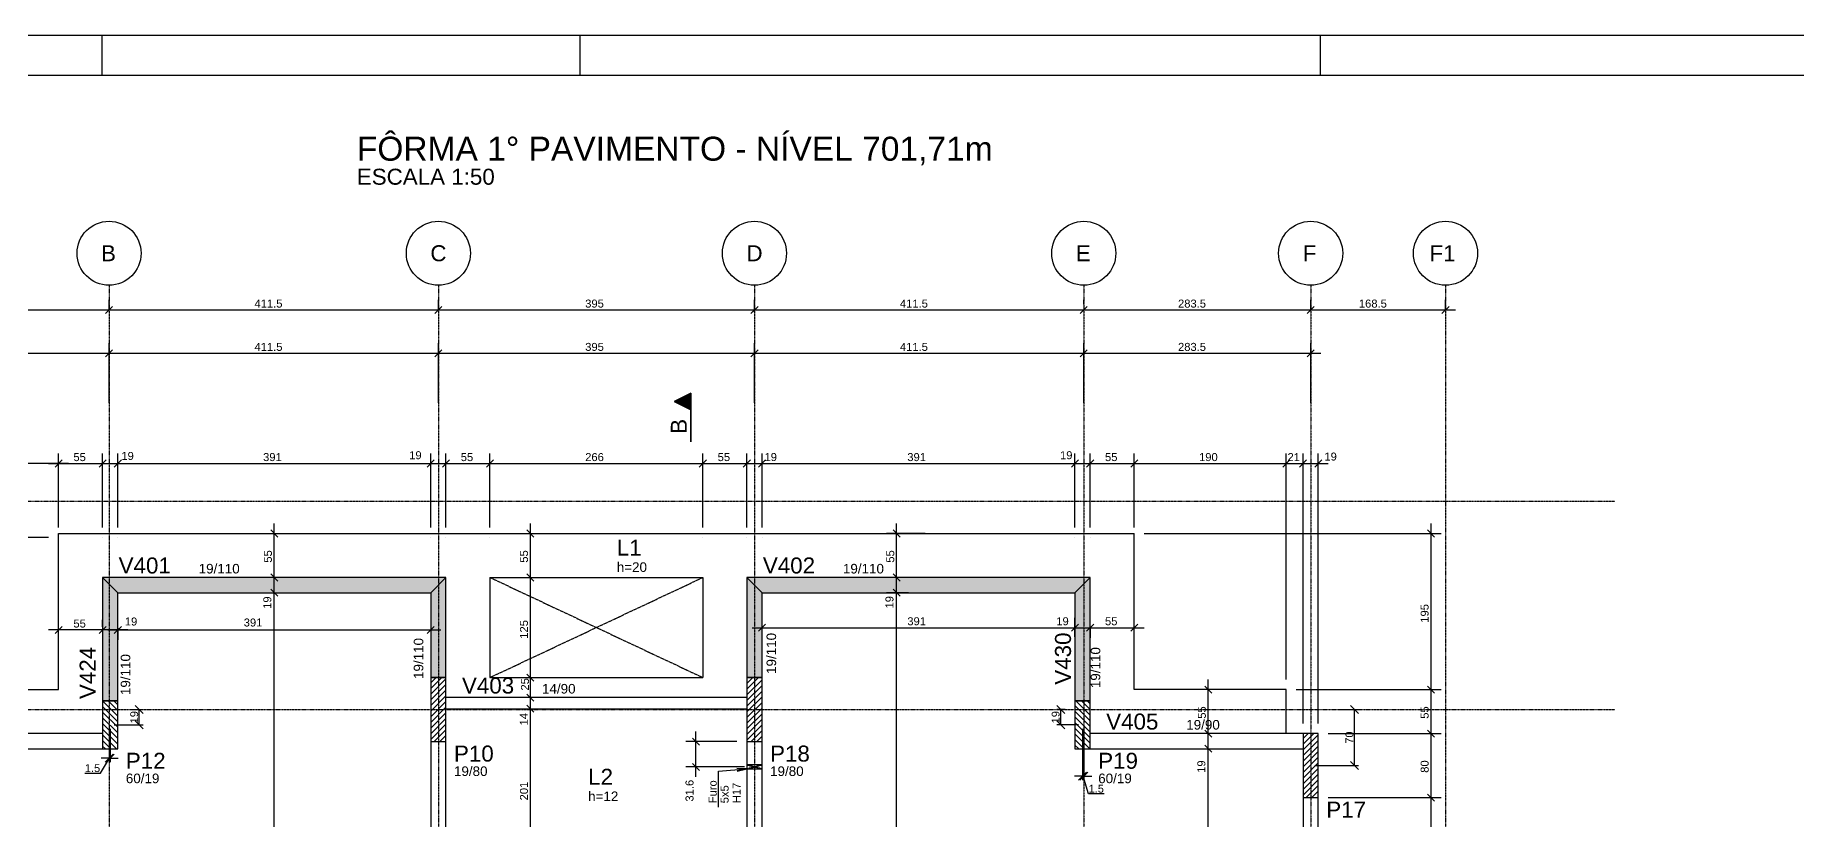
# Model space of a CAD drawing. Extents: x 37185 to 43130, y -8131 to -3926.
# Drawn here: x 38748 to 40950, y -4906 to -3926 of the extents above; entities that cross this region are included whole.
import ezdxf

# ---------------------------------------------------------------- set-up
doc = ezdxf.new("R2010")
doc.units = 0
doc.header["$MEASUREMENT"] = 0
doc.linetypes.add('ESTILO_TQS_0001', pattern=[1, 0.7, -0.3])
doc.linetypes.add('ESTILO_TQS_0004', pattern=[1.12, 0.5, -0.2, 0.01, -0.2, 0.01, -0.2])
doc.layers.get('0').update_dxf_attribs({"linetype": 'CONTINUOUS'})
doc.layers.get('Defpoints').update_dxf_attribs({"linetype": 'CONTINUOUS'})
for name, color, linetype in [('32', 7, 'CONTINUOUS'), ('35', 7, 'CONTINUOUS'), ('37', 4, 'CONTINUOUS'), ('39', 74, 'CONTINUOUS'), ('42', 3, 'CONTINUOUS'), ('43', 3, 'CONTINUOUS'), ('44', 3, 'CONTINUOUS'), ('45', 2, 'CONTINUOUS'), ('46', 2, 'CONTINUOUS'), ('47', 2, 'CONTINUOUS'), ('50', 5, 'CONTINUOUS'), ('51', 5, 'CONTINUOUS'), ('53', 242, 'CONTINUOUS'), ('54', 242, 'CONTINUOUS'), ('55', 12, 'CONTINUOUS'), ('56', 51, 'CONTINUOUS'), ('70', 160, 'CONTINUOUS'), ('75', 9, 'CONTINUOUS'), ('79', 12, 'CONTINUOUS'), ('80', 6, 'CONTINUOUS'), ('81', 2, 'CONTINUOUS'), ('82', 252, 'CONTINUOUS'), ('95', 7, 'CONTINUOUS')]:
    doc.layers.add(name, color=color, linetype=linetype)
doc.styles.add('Arial_2mm 1-50', font='arial.ttf', dxfattribs={"height": 9.835329})
doc.styles.add('TQS_ARIAL', font='arial.ttf')
doc.dimstyles.new('Diagonal 2mm 1-50', dxfattribs={"dimscale": 30.48, "dimtxt": 9.8353, "dimasz": 0.328084, "dimexe": 0.164042, "dimexo": 0.164042, "dimgap": 0.04101, "dimtad": 1, "dimdec": 1, "dimdsep": 46, "dimtxsty": 'Arial_2mm 1-50', "dimblk1": 'OBLIQUE', "dimblk2": 'OBLIQUE', "dimsah": 1, "dimcen": 0.09, "dimadec": 8, "dimazin": 0, "dimtfac": 1, "dimtdec": 8, "dimtmove": 1, "dimatfit": 0, "dimfxl": 1, "dimtvp": 1, "dimtfillclr": 256, "dimtolj": 1, "dimtzin": 0, "dimarcsym": 2})

# ---------------------------------------------------------------- blocks, each defined once
blk = doc.blocks.new('_Oblique')
at = {"color": 0, "linetype": 'ByBlock', "lineweight": -2}
blk.add_line((-0.5, -0.5), (0.5, 0.5), dxfattribs=at)
blk = doc.blocks.new('*D120')
at = {"layer": '55', "color": 0, "linetype": 'Continuous', "lineweight": -2}
for p, q in [((38840.7, -4792.8), (38840.7, -4834.7)), ((38842.2, -4792.8), (38842.2, -4834.7)), ((38829.9, -4848.3), (38841.5, -4829.7)), ((38840.7, -4829.7), (38830.7, -4829.7)), ((38842.2, -4829.7), (38840.7, -4829.7)), ((38842.2, -4829.7), (38852.2, -4829.7)), ((38810.4, -4848.3), (38829.9, -4848.3))]:
    blk.add_line(p, q, dxfattribs=at)
at = {"layer": 'Defpoints', "color": 0, "linetype": 'Continuous'}
for p in [(38840.7, -4787.8), (38842.2, -4787.8), (38840.7, -4829.7)]:
    blk.add_point(p, dxfattribs=at)
at = {"layer": '55', "color": 0, "linetype": 'Continuous', "lineweight": -2, "xscale": 10, "yscale": 10, "zscale": 10}
blk.add_blockref('_Oblique', (38840.7, -4829.7), dxfattribs=at)
at = {"layer": '55', "color": 0, "linetype": 'Continuous', "lineweight": -2, "xscale": 10, "yscale": 10, "zscale": 10, "rotation": 180}
blk.add_blockref('_Oblique', (38842.2, -4829.7), dxfattribs=at)
at = {"layer": '55', "color": 0, "linetype": 'Continuous', "insert": (38820.1, -4842), "char_height": 9.84, "attachment_point": 5, "style": 'Arial_2mm 1-50'}
blk.add_mtext('\\A1;1.5', dxfattribs=at)
blk = doc.blocks.new('*D121')
at = {"layer": '55', "color": 0, "linetype": 'Continuous', "lineweight": -2}
for p, q in [((40057.2, -4792.8), (40057.2, -4857)), ((40058.7, -4792.8), (40058.7, -4857)), ((40057.2, -4852), (40047.2, -4852)), ((40057.2, -4852), (40058.7, -4852)), ((40064.5, -4874), (40058, -4852)), ((40058.7, -4852), (40068.7, -4852)), ((40084.1, -4874), (40064.5, -4874))]:
    blk.add_line(p, q, dxfattribs=at)
at = {"layer": 'Defpoints', "color": 0, "linetype": 'Continuous'}
for p in [(40057.2, -4787.8), (40058.7, -4787.8), (40058.7, -4852)]:
    blk.add_point(p, dxfattribs=at)
at = {"layer": '55', "color": 0, "linetype": 'Continuous', "lineweight": -2, "xscale": 10, "yscale": 10, "zscale": 10}
blk.add_blockref('_Oblique', (40057.2, -4852), dxfattribs=at)
at = {"layer": '55', "color": 0, "linetype": 'Continuous', "lineweight": -2, "xscale": 10, "yscale": 10, "zscale": 10, "rotation": 180}
blk.add_blockref('_Oblique', (40058.7, -4852), dxfattribs=at)
at = {"layer": '55', "color": 0, "linetype": 'Continuous', "insert": (40074.3, -4867.7), "char_height": 9.84, "attachment_point": 5, "style": 'Arial_2mm 1-50'}
blk.add_mtext('\\A1;1.5', dxfattribs=at)
blk = doc.blocks.new('*D122')
at = {"layer": '55', "color": 0, "linetype": 'Continuous', "lineweight": -2}
for p, q in [((40035.3, -4768.8), (40024.9, -4768.8)), ((40029.9, -4787.8), (40029.9, -4768.8)), ((40052.2, -4787.8), (40024.9, -4787.8))]:
    blk.add_line(p, q, dxfattribs=at)
at = {"layer": 'Defpoints', "color": 0, "linetype": 'Continuous'}
for p in [(40029.9, -4768.8), (40040.3, -4768.8), (40057.2, -4787.8)]:
    blk.add_point(p, dxfattribs=at)
at = {"layer": '55', "color": 0, "linetype": 'Continuous', "lineweight": -2, "xscale": 10, "yscale": 10, "zscale": 10}
for p, rotation in [((40029.9, -4768.8), 90), ((40029.9, -4787.8), 270)]:
    blk.add_blockref('_Oblique', p, dxfattribs=dict(at, rotation=rotation))
at = {"layer": '55', "color": 0, "linetype": 'Continuous', "insert": (40023.6, -4778.3), "char_height": 9.84, "attachment_point": 5, "rotation": 90, "style": 'Arial_2mm 1-50'}
blk.add_mtext('\\A1;19', dxfattribs=at)
blk = doc.blocks.new('*D123')
at = {"layer": '55', "color": 0, "linetype": 'Continuous', "lineweight": -2}
for p, q in [((38867.9, -4768.8), (38883.5, -4768.8)), ((38878.5, -4787.8), (38878.5, -4768.8)), ((38847.2, -4787.8), (38883.5, -4787.8))]:
    blk.add_line(p, q, dxfattribs=at)
at = {"layer": 'Defpoints', "color": 0, "linetype": 'Continuous'}
for p in [(38862.9, -4768.8), (38878.5, -4768.8), (38842.2, -4787.8)]:
    blk.add_point(p, dxfattribs=at)
at = {"layer": '55', "color": 0, "linetype": 'Continuous', "lineweight": -2, "xscale": 10, "yscale": 10, "zscale": 10}
for p, rotation in [((38878.5, -4768.8), 90), ((38878.5, -4787.8), 270)]:
    blk.add_blockref('_Oblique', p, dxfattribs=dict(at, rotation=rotation))
at = {"layer": '55', "color": 0, "linetype": 'Continuous', "insert": (38872.2, -4778.3), "char_height": 9.84, "attachment_point": 5, "rotation": 90, "style": 'Arial_2mm 1-50'}
blk.add_mtext('\\A1;19', dxfattribs=at)
blk = doc.blocks.new('*D125')
at = {"layer": '55', "color": 0, "linetype": 'Continuous', "lineweight": -2}
for p, q in [((40376, -4768.8), (40402, -4768.8)), ((40397, -4838.8), (40397, -4768.8)), ((40347.2, -4838.8), (40402, -4838.8))]:
    blk.add_line(p, q, dxfattribs=at)
at = {"layer": 'Defpoints', "color": 0, "linetype": 'Continuous'}
for p in [(40371, -4768.8), (40397, -4768.8), (40342.2, -4838.8)]:
    blk.add_point(p, dxfattribs=at)
at = {"layer": '55', "color": 0, "linetype": 'Continuous', "lineweight": -2, "xscale": 10, "yscale": 10, "zscale": 10}
for p, rotation in [((40397, -4768.8), 90), ((40397, -4838.8), 270)]:
    blk.add_blockref('_Oblique', p, dxfattribs=dict(at, rotation=rotation))
at = {"layer": '55', "color": 0, "linetype": 'Continuous', "insert": (40390.7, -4803.8), "char_height": 9.84, "attachment_point": 5, "rotation": 90, "style": 'Arial_2mm 1-50'}
blk.add_mtext('\\A1;70', dxfattribs=at)

msp = doc.modelspace()

# ---------------------------------------------------------------- linework, layer by layer
at = {"layer": '37', "linetype": 'Continuous'}
for points in [[(38832.71, -4603.78), (38832.71, -4757.78)], [(39261.71, -4603.78), (38832.71, -4603.78)], [(39261.71, -4728.78), (39261.71, -4603.78)], [(39637.71, -4603.78), (39637.71, -4728.78)], [(40066.71, -4603.78), (39637.71, -4603.78)], [(40066.71, -4757.78), (40066.71, -4603.78)], [(38851.71, -4757.78), (38851.71, -4622.78)], [(38851.71, -4622.78), (39242.71, -4622.78)], [(39242.71, -4622.78), (39242.71, -4728.78)], [(39656.71, -4728.78), (39656.71, -4622.78)], [(39656.71, -4622.78), (40047.71, -4622.78)], [(40047.71, -4622.78), (40047.71, -4757.78)], [(39637.71, -4753.78), (39261.71, -4753.78)], [(39261.71, -4767.78), (39637.71, -4767.78)], [(38832.71, -4798.78), (38566.71, -4798.78)], [(38566.71, -4817.78), (38832.71, -4817.78)], [(39242.71, -4808.78), (39242.71, -4968.78)], [(39261.71, -4968.78), (39261.71, -4808.78)], [(39637.71, -4808.78), (39637.71, -4968.78)], [(39656.71, -4968.78), (39656.71, -4808.78)], [(40332.71, -4798.78), (40066.71, -4798.78)], [(40066.71, -4817.78), (40332.71, -4817.78)], [(40332.71, -4878.78), (40332.71, -5117.78)], [(40351.71, -5117.78), (40351.71, -4878.78)]]:
    msp.add_lwpolyline(points, dxfattribs=at)
at = {"layer": '39', "linetype": 'Continuous'}
for p, q in [((39242.71, -4742.44), (39256.37, -4728.78)), ((39242.71, -4735.37), (39249.3, -4728.78)), ((39242.71, -4749.51), (39261.71, -4730.51)), ((39637.71, -4743.42), (39652.35, -4728.78)), ((39637.71, -4736.35), (39645.28, -4728.78)), ((39637.71, -4729.28), (39638.21, -4728.78)), ((39637.71, -4750.49), (39656.71, -4731.49)), ((39242.71, -4756.58), (39261.71, -4737.58)), ((39242.71, -4763.66), (39261.71, -4744.66)), ((39242.71, -4770.73), (39261.71, -4751.73)), ((39637.71, -4757.56), (39656.71, -4738.56)), ((39637.71, -4764.64), (39656.71, -4745.64)), ((39637.71, -4771.71), (39656.71, -4752.71)), ((38832.71, -4757.83), (38851.71, -4776.83)), ((38832.71, -4764.91), (38851.71, -4783.91)), ((38832.71, -4771.98), (38851.71, -4790.98)), ((38839.73, -4757.78), (38851.71, -4769.76)), ((38846.8, -4757.78), (38851.71, -4762.69)), ((39242.71, -4777.8), (39261.71, -4758.8)), ((39242.71, -4784.87), (39261.71, -4765.87)), ((39242.71, -4791.94), (39261.71, -4772.94)), ((39637.71, -4778.78), (39656.71, -4759.78)), ((39637.71, -4785.85), (39656.71, -4766.85)), ((39637.71, -4792.92), (39656.71, -4773.92)), ((40047.71, -4763.68), (40066.71, -4782.68)), ((40047.71, -4770.75), (40066.71, -4789.75)), ((40048.88, -4757.78), (40066.71, -4775.61)), ((40055.95, -4757.78), (40066.71, -4768.54)), ((40063.02, -4757.78), (40066.71, -4761.47)), ((38832.71, -4779.05), (38851.71, -4798.05)), ((38832.71, -4786.12), (38851.71, -4805.12)), ((38832.71, -4793.19), (38851.71, -4812.19)), ((39242.71, -4799.01), (39261.71, -4780.01)), ((39242.71, -4806.08), (39261.71, -4787.08)), ((39247.08, -4808.78), (39261.71, -4794.15)), ((39637.71, -4799.99), (39656.71, -4780.99)), ((39637.71, -4807.06), (39656.71, -4788.06)), ((39643.06, -4808.78), (39656.71, -4795.13)), ((40047.71, -4777.82), (40066.71, -4796.82)), ((40047.71, -4784.9), (40066.71, -4803.9)), ((40047.71, -4791.97), (40066.71, -4810.97)), ((38832.71, -4800.26), (38850.23, -4817.78)), ((38832.71, -4807.33), (38843.16, -4817.78)), ((38832.71, -4814.4), (38836.09, -4817.78)), ((39254.15, -4808.78), (39261.71, -4801.22)), ((39261.22, -4808.78), (39261.71, -4808.3)), ((39650.13, -4808.78), (39656.71, -4802.2)), ((40047.71, -4799.04), (40066.45, -4817.78)), ((40047.71, -4806.11), (40059.38, -4817.78)), ((40047.71, -4813.18), (40052.31, -4817.78)), ((40332.71, -4812.1), (40346.02, -4798.78)), ((40332.71, -4805.03), (40338.95, -4798.78)), ((40332.71, -4819.17), (40351.71, -4800.17)), ((40332.71, -4826.24), (40351.71, -4807.24)), ((40332.71, -4833.31), (40351.71, -4814.31)), ((40332.71, -4840.38), (40351.71, -4821.38)), ((40332.71, -4847.45), (40351.71, -4828.45)), ((40332.71, -4854.52), (40351.71, -4835.52)), ((40332.71, -4861.59), (40351.71, -4842.59)), ((40332.71, -4868.67), (40351.71, -4849.67)), ((40332.71, -4875.74), (40351.71, -4856.74)), ((40336.73, -4878.78), (40351.71, -4863.81)), ((40343.81, -4878.78), (40351.71, -4870.88)), ((40350.88, -4878.78), (40351.71, -4877.95))]:
    msp.add_line(p, q, dxfattribs=at)
for points in [[(39242.71, -4808.78), (39261.71, -4808.78), (39261.71, -4728.78), (39242.71, -4728.78), (39242.71, -4808.78)], [(39656.71, -4728.78), (39637.71, -4728.78), (39637.71, -4808.78), (39656.71, -4808.78), (39656.71, -4728.78)], [(38851.71, -4817.78), (38851.71, -4757.78), (38832.71, -4757.78), (38832.71, -4817.78), (38851.71, -4817.78)], [(40066.71, -4817.78), (40066.71, -4757.78), (40047.71, -4757.78), (40047.71, -4817.78), (40066.71, -4817.78)], [(40351.71, -4798.78), (40332.71, -4798.78), (40332.71, -4878.78), (40351.71, -4878.78), (40351.71, -4798.78)]]:
    msp.add_lwpolyline(points, dxfattribs=at)
at = {"layer": '50', "linetype": 'Continuous'}
for centre in [(38840.71, -4198.71), (39252.21, -4198.71), (39647.21, -4198.71), (40058.71, -4198.71), (40342.21, -4198.71), (40510.68, -4198.71)]:
    msp.add_circle(centre, 40, dxfattribs=at)
at = {"layer": '53', "linetype": 'ESTILO_TQS_0001'}
msp.add_lwpolyline([(39647.21, -4840.42), (39656.71, -4842.92), (39656.71, -4837.92), (39647.21, -4840.42), (39656.71, -4837.92), (39637.71, -4837.92), (39647.21, -4840.42), (39637.71, -4837.92), (39637.71, -4842.92), (39647.21, -4840.42), (39637.71, -4842.92), (39656.71, -4842.92), (39647.21, -4840.42)], dxfattribs=at)
at = {"layer": '56', "linetype": 'Continuous'}
for points in [[(38851.71, -4622.78), (38832.71, -4603.78), (38832.71, -4757.68), (38851.71, -4757.68), (38851.71, -4622.78)], [(38851.71, -4622.78), (39242.71, -4622.78), (39261.71, -4603.78), (38832.71, -4603.78), (38851.71, -4622.78)], [(39261.71, -4603.78), (39242.71, -4622.78), (39242.71, -4728.68), (39261.71, -4728.68), (39261.71, -4603.78)], [(39656.71, -4622.78), (39637.71, -4603.78), (39637.71, -4728.68), (39656.71, -4728.68), (39656.71, -4622.78)], [(39656.71, -4622.78), (40047.71, -4622.78), (40066.71, -4603.78), (39637.71, -4603.78), (39656.71, -4622.78)], [(40066.71, -4603.78), (40047.71, -4622.78), (40047.71, -4757.68), (40066.71, -4757.68), (40066.71, -4603.78)]]:
    msp.add_lwpolyline(points, dxfattribs=at)
for points in [[(38851.71, -4622.78), (38832.71, -4603.78), (38832.71, -4757.68)], [(38851.71, -4622.78), (39261.71, -4603.78), (38832.71, -4603.78)], [(38851.71, -4622.78), (38832.71, -4603.78), (38851.71, -4622.78)], [(38851.71, -4622.78), (39242.71, -4622.78), (39261.71, -4603.78)], [(39261.71, -4603.78), (39242.71, -4622.78), (39242.71, -4728.68)], [(39261.71, -4603.78), (39242.71, -4728.68), (39261.71, -4728.68)], [(39261.71, -4603.78), (39261.71, -4728.68), (39261.71, -4603.78)], [(39656.71, -4622.78), (39637.71, -4603.78), (39637.71, -4728.68)], [(39656.71, -4622.78), (40066.71, -4603.78), (39637.71, -4603.78)], [(39656.71, -4622.78), (39637.71, -4603.78), (39656.71, -4622.78)], [(39656.71, -4622.78), (40047.71, -4622.78), (40066.71, -4603.78)], [(40066.71, -4603.78), (40047.71, -4622.78), (40047.71, -4757.68)], [(40066.71, -4603.78), (40047.71, -4757.68), (40066.71, -4757.68)], [(40066.71, -4603.78), (40066.71, -4757.68), (40066.71, -4603.78)], [(38851.71, -4622.78), (38832.71, -4757.68), (38851.71, -4757.68)], [(38851.71, -4622.78), (38851.71, -4757.68), (38851.71, -4622.78)], [(39656.71, -4622.78), (39637.71, -4728.68), (39656.71, -4728.68)], [(39656.71, -4622.78), (39656.71, -4728.68), (39656.71, -4622.78)]]:
    msp.add_solid(points, dxfattribs=at)
at = {"layer": '70', "linetype": 'ESTILO_TQS_0004'}
for p, q in [((38840.71, -4238.71), (38840.71, -6231.27)), ((39252.21, -4238.71), (39252.21, -6231.27)), ((39647.21, -4238.71), (39647.21, -6231.27)), ((40058.71, -4238.71), (40058.71, -6231.27)), ((40342.21, -4238.71), (40342.21, -6231.27)), ((40510.68, -4238.71), (40510.68, -6231.27)), ((37639.37, -4508.28), (40722.12, -4508.28)), ((37639.37, -4768.78), (40722.12, -4768.78))]:
    msp.add_line(p, q, dxfattribs=at)
at = {"layer": '75', "linetype": 'Continuous'}
for p, q in [((38544.71, -4269.59), (38853.21, -4269.59)), ((38828.21, -4269.59), (39264.71, -4269.59)), ((38836.29, -4274.01), (38845.13, -4265.17)), ((38836.29, -4274.01), (38845.13, -4265.17)), ((38840.71, -4269.42), (38840.71, -4257.09)), ((38840.71, -4269.42), (38840.71, -4257.09)), ((39239.71, -4269.59), (39659.71, -4269.59)), ((39247.79, -4274.01), (39256.63, -4265.17)), ((39247.79, -4274.01), (39256.63, -4265.17)), ((39252.21, -4269.3), (39252.21, -4257.09)), ((39252.21, -4269.3), (39252.21, -4257.09)), ((39634.71, -4269.59), (40071.21, -4269.59)), ((39642.79, -4274.01), (39651.63, -4265.17)), ((39642.79, -4274.01), (39651.63, -4265.17)), ((39647.21, -4272.47), (39647.21, -4257.09)), ((39647.21, -4272.47), (39647.21, -4257.09)), ((40046.21, -4269.59), (40354.71, -4269.59)), ((40054.29, -4274.01), (40063.13, -4265.17)), ((40054.29, -4274.01), (40063.13, -4265.17)), ((40058.71, -4262.74), (40058.71, -4257.09)), ((40058.71, -4262.74), (40058.71, -4257.09)), ((40329.71, -4269.59), (40523.18, -4269.59)), ((40337.79, -4274.01), (40346.63, -4265.17)), ((40337.79, -4274.01), (40346.63, -4265.17)), ((40342.21, -4268.61), (40342.21, -4257.09)), ((40342.21, -4268.61), (40342.21, -4257.09)), ((40506.26, -4274.01), (40515.1, -4265.17)), ((40510.68, -4269.41), (40510.68, -4257.09)), ((38840.71, -4281.92), (38840.71, -4281.92)), ((38840.71, -4281.92), (38840.71, -4281.92)), ((39252.21, -4281.8), (39252.21, -4281.8)), ((39252.21, -4281.8), (39252.21, -4281.8)), ((39647.21, -4284.97), (39647.21, -4284.97)), ((39647.21, -4284.97), (39647.21, -4284.97)), ((40058.71, -4275.24), (40058.71, -4275.24)), ((40058.71, -4275.24), (40058.71, -4275.24)), ((40342.21, -4281.11), (40342.21, -4281.11)), ((40342.21, -4281.11), (40342.21, -4281.11)), ((40510.68, -4281.91), (40510.68, -4281.91)), ((38840.71, -4385.56), (38840.71, -4311.2)), ((38840.71, -4385.56), (38840.71, -4311.2)), ((39252.21, -4385.56), (39252.21, -4311.2)), ((39252.21, -4385.56), (39252.21, -4311.2)), ((39647.21, -4385.56), (39647.21, -4311.2)), ((39647.21, -4385.56), (39647.21, -4311.2)), ((40058.71, -4385.56), (40058.71, -4311.2)), ((40058.71, -4385.56), (40058.71, -4311.2)), ((40342.21, -4385.56), (40342.21, -4311.2)), ((38544.71, -4323.7), (38853.21, -4323.7)), ((38828.21, -4323.7), (39264.71, -4323.7)), ((38836.29, -4328.12), (38845.13, -4319.28)), ((38836.29, -4328.12), (38845.13, -4319.28)), ((39239.71, -4323.7), (39659.71, -4323.7)), ((39247.79, -4328.12), (39256.63, -4319.28)), ((39247.79, -4328.12), (39256.63, -4319.28)), ((39634.71, -4323.7), (40071.21, -4323.7)), ((39642.79, -4328.12), (39651.63, -4319.28)), ((39642.79, -4328.12), (39651.63, -4319.28)), ((40046.21, -4323.7), (40354.71, -4323.7)), ((40054.29, -4328.12), (40063.13, -4319.28)), ((40054.29, -4328.12), (40063.13, -4319.28)), ((40337.79, -4328.12), (40346.63, -4319.28)), ((39567.64, -4373.44), (39546.9, -4383.81)), ((39567.55, -4373.58), (39547.09, -4383.81)), ((39554.88, -4379.92), (39554.88, -4387.7)), ((39556.48, -4379.12), (39556.47, -4388.5)), ((39558.07, -4378.32), (39558.07, -4389.3)), ((39559.66, -4377.53), (39559.66, -4390.1)), ((39561.26, -4376.73), (39561.26, -4390.89)), ((39562.85, -4375.93), (39562.85, -4391.69)), ((39564.45, -4375.13), (39564.45, -4392.49)), ((39566.04, -4374.34), (39566.04, -4393.29)), ((39567.55, -4373.58), (39567.55, -4434.24)), ((39567.64, -4434.24), (39567.64, -4373.44)), ((38840.71, -4398.06), (38840.71, -4398.06)), ((38840.71, -4398.06), (38840.71, -4398.06)), ((39252.21, -4398.06), (39252.21, -4398.06)), ((39252.21, -4398.06), (39252.21, -4398.06)), ((39546.9, -4383.81), (39567.55, -4394.14)), ((39547.09, -4383.81), (39567.55, -4394.04)), ((39548.49, -4383.11), (39548.49, -4384.51)), ((39550.09, -4382.31), (39550.09, -4385.31)), ((39551.68, -4381.52), (39551.68, -4386.11)), ((39553.28, -4380.72), (39553.28, -4386.9)), ((39647.21, -4398.06), (39647.21, -4398.06)), ((39647.21, -4398.06), (39647.21, -4398.06)), ((40058.71, -4398.06), (40058.71, -4398.06)), ((40058.71, -4398.06), (40058.71, -4398.06)), ((40342.21, -4398.06), (40342.21, -4398.06)), ((38790.21, -4461.36), (38575.21, -4461.36)), ((38765.21, -4461.36), (38845.21, -4461.36)), ((38773.29, -4465.78), (38782.13, -4456.94)), ((38782.13, -4456.94), (38773.29, -4465.78)), ((38777.71, -4541.28), (38777.71, -4448.86)), ((38777.71, -4536.28), (38777.71, -4448.86)), ((38820.21, -4461.36), (38864.21, -4461.36)), ((38828.29, -4465.78), (38837.13, -4456.94)), ((38828.29, -4465.78), (38837.13, -4456.94)), ((38832.71, -4541.28), (38832.71, -4448.86)), ((38832.71, -4541.28), (38832.71, -4448.86)), ((38839.21, -4461.36), (39255.21, -4461.36)), ((38847.29, -4465.78), (38856.13, -4456.94)), ((38847.29, -4465.78), (38856.13, -4456.94)), ((38851.71, -4541.28), (38851.71, -4448.86)), ((38851.71, -4541.28), (38851.71, -4448.86)), ((39230.21, -4461.36), (39274.21, -4461.36)), ((39238.29, -4465.78), (39247.13, -4456.94)), ((39238.29, -4465.78), (39247.13, -4456.94)), ((39242.71, -4541.28), (39242.71, -4448.86)), ((39242.71, -4541.28), (39242.71, -4448.86)), ((39249.21, -4461.36), (39329.21, -4461.36)), ((39257.29, -4465.78), (39266.13, -4456.94)), ((39257.29, -4465.78), (39266.13, -4456.94)), ((39261.71, -4541.28), (39261.71, -4448.86)), ((39261.71, -4541.28), (39261.71, -4448.86)), ((39304.21, -4461.36), (39595.21, -4461.36)), ((39312.29, -4465.78), (39321.13, -4456.94)), ((39312.29, -4465.78), (39321.13, -4456.94)), ((39316.71, -4541.28), (39316.71, -4448.86)), ((39316.71, -4541.28), (39316.71, -4448.86)), ((39570.21, -4461.36), (39650.21, -4461.36)), ((39578.29, -4465.78), (39587.13, -4456.94)), ((39578.29, -4465.78), (39587.13, -4456.94)), ((39582.71, -4541.28), (39582.71, -4448.86)), ((39582.71, -4541.28), (39582.71, -4448.86)), ((39625.21, -4461.36), (39669.21, -4461.36)), ((39633.29, -4465.78), (39642.13, -4456.94)), ((39633.29, -4465.78), (39642.13, -4456.94)), ((39637.71, -4541.28), (39637.71, -4448.86)), ((39637.71, -4541.28), (39637.71, -4448.86)), ((39644.21, -4461.36), (40060.21, -4461.36)), ((39652.29, -4465.78), (39661.13, -4456.94)), ((39652.29, -4465.78), (39661.13, -4456.94)), ((39656.71, -4541.28), (39656.71, -4448.86)), ((39656.71, -4541.28), (39656.71, -4448.86)), ((40035.21, -4461.36), (40079.21, -4461.36)), ((40043.29, -4465.78), (40052.13, -4456.94)), ((40043.29, -4465.78), (40052.13, -4456.94)), ((40047.71, -4541.28), (40047.71, -4448.86)), ((40047.71, -4541.28), (40047.71, -4448.86)), ((40054.21, -4461.36), (40134.21, -4461.36)), ((40062.29, -4465.78), (40071.13, -4456.94)), ((40062.29, -4465.78), (40071.13, -4456.94)), ((40066.71, -4541.28), (40066.71, -4448.86)), ((40066.71, -4541.28), (40066.71, -4448.86)), ((40109.21, -4461.36), (40324.21, -4461.36)), ((40117.29, -4465.78), (40126.13, -4456.94)), ((40117.29, -4465.78), (40126.13, -4456.94)), ((40121.71, -4541.28), (40121.71, -4448.86)), ((40121.71, -4536.28), (40121.71, -4448.86)), ((40299.21, -4461.36), (40345.21, -4461.36)), ((40307.29, -4465.78), (40316.13, -4456.94)), ((40307.29, -4465.78), (40316.13, -4456.94)), ((40311.71, -4731.28), (40311.71, -4448.86)), ((40311.71, -4731.28), (40311.71, -4448.86)), ((40320.21, -4461.36), (40364.21, -4461.36)), ((40328.29, -4465.78), (40337.13, -4456.94)), ((40328.29, -4465.78), (40337.13, -4456.94)), ((40332.71, -4786.28), (40332.71, -4448.86)), ((40332.71, -4786.28), (40332.71, -4448.86)), ((40347.29, -4465.78), (40356.13, -4456.94)), ((40351.71, -4786.28), (40351.71, -4448.86)), ((38765.21, -4553.78), (38404.01, -4553.78)), ((38777.71, -4548.78), (38777.71, -4548.78)), ((38777.71, -4553.78), (38777.71, -4553.78)), ((38777.71, -4553.78), (38777.71, -4553.78)), ((38832.71, -4553.78), (38832.71, -4553.78)), ((38832.71, -4553.78), (38832.71, -4553.78)), ((38851.71, -4553.78), (38851.71, -4553.78)), ((38851.71, -4553.78), (38851.71, -4553.78)), ((39051.63, -4553.2), (39042.79, -4544.36)), ((39047.21, -4616.28), (39047.21, -4536.28)), ((39047.21, -4548.78), (39047.21, -4548.78)), ((39242.71, -4553.78), (39242.71, -4553.78)), ((39242.71, -4553.78), (39242.71, -4553.78)), ((39261.71, -4553.78), (39261.71, -4553.78)), ((39261.71, -4553.78), (39261.71, -4553.78)), ((39316.71, -4553.78), (39316.71, -4553.78)), ((39316.71, -4553.78), (39316.71, -4553.78)), ((39371.58, -4553.2), (39362.74, -4544.36)), ((39367.16, -4616.28), (39367.16, -4536.28)), ((39367.16, -4548.78), (39367.16, -4548.78)), ((39582.71, -4553.78), (39582.71, -4553.78)), ((39582.71, -4553.78), (39582.71, -4553.78)), ((39637.71, -4553.78), (39637.71, -4553.78)), ((39637.71, -4553.78), (39637.71, -4553.78)), ((39656.71, -4553.78), (39656.71, -4553.78)), ((39656.71, -4553.78), (39656.71, -4553.78)), ((39860.35, -4548.78), (39812.37, -4548.78)), ((39829.29, -4553.2), (39820.45, -4544.36)), ((39824.87, -4616.28), (39824.87, -4536.28)), ((39872.85, -4548.78), (39872.85, -4548.78)), ((40047.71, -4553.78), (40047.71, -4553.78)), ((40047.71, -4553.78), (40047.71, -4553.78)), ((40066.71, -4553.78), (40066.71, -4553.78)), ((40066.71, -4553.78), (40066.71, -4553.78)), ((40121.71, -4548.78), (40121.71, -4548.78)), ((40121.71, -4548.78), (40121.71, -4548.78)), ((40121.71, -4553.78), (40121.71, -4553.78)), ((40134.21, -4548.78), (40505.08, -4548.78)), ((40497, -4553.2), (40488.16, -4544.36)), ((40492.58, -4756.28), (40492.58, -4536.28)), ((39051.63, -4608.2), (39042.79, -4599.36)), ((39051.63, -4608.2), (39042.79, -4599.36)), ((39047.21, -4635.28), (39047.21, -4591.28)), ((39371.58, -4608.2), (39362.74, -4599.36)), ((39371.58, -4608.2), (39362.74, -4599.36)), ((39367.16, -4741.28), (39367.16, -4591.28)), ((39829.29, -4608.2), (39820.45, -4599.36)), ((39829.29, -4608.2), (39820.45, -4599.36)), ((39824.87, -4635.28), (39824.87, -4591.28)), ((39051.63, -4627.2), (39042.79, -4618.36)), ((39051.63, -4627.2), (39042.79, -4618.36)), ((39047.21, -4603.78), (39047.21, -4603.78)), ((39047.21, -4603.78), (39047.21, -4603.78)), ((39047.21, -5346.28), (39047.21, -4610.28)), ((39367.16, -4603.78), (39367.16, -4603.78)), ((39367.16, -4603.78), (39367.16, -4603.78)), ((39839.71, -4603.78), (39812.37, -4603.78)), ((39860.35, -4603.78), (39812.37, -4603.78)), ((39829.29, -4627.2), (39820.45, -4618.36)), ((39829.29, -4627.2), (39820.45, -4618.36)), ((39824.87, -5346.28), (39824.87, -4610.28)), ((39852.21, -4603.78), (39852.21, -4603.78)), ((39872.85, -4603.78), (39872.85, -4603.78)), ((39047.21, -4622.78), (39047.21, -4622.78)), ((39047.21, -4622.78), (39047.21, -4622.78)), ((39839.71, -4622.78), (39812.37, -4622.78)), ((39839.71, -4622.78), (39812.37, -4622.78)), ((39852.21, -4622.78), (39852.21, -4622.78)), ((39852.21, -4622.78), (39852.21, -4622.78)), ((38782.13, -4664.91), (38773.29, -4673.75)), ((38777.71, -4659.75), (38777.71, -4656.83)), ((38837.13, -4664.91), (38828.29, -4673.75)), ((38837.13, -4664.91), (38828.29, -4673.75)), ((38832.71, -4665.63), (38832.71, -4656.83)), ((38832.71, -4665.63), (38832.71, -4656.83)), ((38847.29, -4673.75), (38856.13, -4664.91)), ((38856.13, -4664.91), (38847.29, -4673.75)), ((38851.71, -4654.61), (38851.71, -4654.61)), ((38851.71, -4669.33), (38851.71, -4656.83)), ((39238.29, -4673.75), (39247.13, -4664.91)), ((39242.71, -4662.2), (39242.71, -4662.2)), ((39652.29, -4670.9), (39661.13, -4662.06)), ((39656.71, -4663.28), (39656.71, -4653.98)), ((40043.29, -4670.9), (40052.13, -4662.06)), ((40043.29, -4670.9), (40052.13, -4662.06)), ((40047.71, -4677.78), (40047.71, -4653.98)), ((40047.71, -4653.98), (40047.71, -4653.98)), ((40062.29, -4670.9), (40071.13, -4662.06)), ((40062.29, -4670.9), (40071.13, -4662.06)), ((40066.71, -4653.86), (40066.71, -4653.86)), ((40066.71, -4653.86), (40066.71, -4653.86)), ((40117.29, -4670.9), (40126.13, -4662.06)), ((40121.71, -4655.34), (40121.71, -4653.98)), ((38845.21, -4669.33), (38765.21, -4669.33)), ((38777.71, -4672.25), (38777.71, -4672.25)), ((38864.21, -4669.33), (38820.21, -4669.33)), ((38832.71, -4678.13), (38832.71, -4678.13)), ((38832.71, -4678.13), (38832.71, -4678.13)), ((38839.21, -4669.33), (39255.21, -4669.33)), ((38851.71, -4667.11), (38851.71, -4681.83)), ((38851.71, -4681.83), (38851.71, -4681.83)), ((39242.71, -4674.7), (39242.71, -4681.83)), ((39644.21, -4666.48), (40060.21, -4666.48)), ((39656.71, -4675.78), (39656.71, -4675.78)), ((40035.21, -4666.48), (40079.21, -4666.48)), ((40047.71, -4666.48), (40047.71, -4678.98)), ((40054.21, -4666.48), (40134.21, -4666.48)), ((40066.71, -4666.36), (40066.71, -4678.98)), ((40066.71, -4666.36), (40066.71, -4678.98)), ((40121.71, -4667.84), (40121.71, -4667.84)), ((40047.71, -4690.28), (40047.71, -4690.28)), ((39371.58, -4733.2), (39362.74, -4724.36)), ((39371.58, -4733.2), (39362.74, -4724.36)), ((39367.16, -4766.28), (39367.16, -4716.28)), ((39367.16, -4728.78), (39367.16, -4728.78)), ((39367.16, -4728.78), (39367.16, -4728.78)), ((40214.21, -4811.28), (40214.21, -4731.28)), ((40492.58, -4811.28), (40492.58, -4731.28)), ((39371.58, -4758.2), (39362.74, -4749.36)), ((39371.58, -4758.2), (39362.74, -4749.36)), ((39367.16, -4780.28), (39367.16, -4741.28)), ((39367.16, -4753.78), (39367.16, -4753.78)), ((39367.16, -4753.78), (39367.16, -4753.78)), ((40218.63, -4748.2), (40209.79, -4739.36)), ((40214.21, -4743.78), (40214.21, -4743.78)), ((40311.71, -4743.78), (40311.71, -4743.78)), ((40311.71, -4743.78), (40311.71, -4743.78)), ((40311.71, -4743.78), (40311.71, -4743.78)), ((40311.71, -4743.78), (40311.71, -4743.78)), ((40324.21, -4743.78), (40505.08, -4743.78)), ((40324.21, -4743.78), (40505.08, -4743.78)), ((40497, -4748.2), (40488.16, -4739.36)), ((40497, -4748.2), (40488.16, -4739.36)), ((39371.58, -4772.2), (39362.74, -4763.36)), ((39371.58, -4772.2), (39362.74, -4763.36)), ((39367.16, -4981.28), (39367.16, -4755.28)), ((39367.16, -4767.78), (39367.16, -4767.78)), ((39367.16, -4767.78), (39367.16, -4767.78)), ((39574.03, -4852.92), (39574.03, -4796.28)), ((40218.63, -4803.2), (40209.79, -4794.36)), ((40218.63, -4803.2), (40209.79, -4794.36)), ((40214.21, -4830.28), (40214.21, -4786.28)), ((40497, -4803.2), (40488.16, -4794.36)), ((40497, -4803.2), (40488.16, -4794.36)), ((40492.58, -4891.28), (40492.58, -4786.28)), ((39625.21, -4808.78), (39561.53, -4808.78)), ((39578.45, -4813.2), (39569.61, -4804.36)), ((39637.71, -4808.78), (39637.71, -4808.78)), ((40218.63, -4822.2), (40209.79, -4813.36)), ((40218.63, -4822.2), (40209.79, -4813.36)), ((40214.21, -4798.78), (40214.21, -4798.78)), ((40214.21, -4798.78), (40214.21, -4798.78)), ((40214.21, -5346.28), (40214.21, -4805.28)), ((40214.21, -4817.78), (40214.21, -4817.78)), ((40214.21, -4817.78), (40214.21, -4817.78)), ((40332.71, -4798.78), (40332.71, -4798.78)), ((40332.71, -4798.78), (40332.71, -4798.78)), ((40351.71, -4798.78), (40351.71, -4798.78)), ((40351.71, -4798.78), (40351.71, -4798.78)), ((40351.71, -4798.78), (40351.71, -4798.78)), ((40364.21, -4798.78), (40505.08, -4798.78)), ((40364.21, -4798.78), (40505.08, -4798.78)), ((39634.71, -4840.42), (39561.53, -4840.42)), ((39578.45, -4844.84), (39569.61, -4836)), ((39647.21, -4840.42), (39647.21, -4840.42)), ((40351.71, -4878.78), (40351.71, -4878.78)), ((40351.71, -4878.78), (40351.71, -4878.78)), ((40364.21, -4878.78), (40505.08, -4878.78)), ((40364.21, -4878.78), (40505.08, -4878.78)), ((40497, -4883.2), (40488.16, -4874.36)), ((40497, -4883.2), (40488.16, -4874.36)), ((40492.58, -5130.28), (40492.58, -4866.28))]:
    msp.add_line(p, q, dxfattribs=at)
msp.add_lwpolyline([(39602.4, -4890.87), (39602.4, -4845.87), (39637.71, -4842.92), (39625.49, -4845.58), (39637.71, -4842.92), (39625.22, -4842.32)], dxfattribs=at)
at = {"layer": '79', "linetype": 'Continuous'}
msp.add_lwpolyline([(39567.55, -4373.58), (39547.09, -4383.81), (39567.55, -4394.04), (39567.55, -4373.58)], dxfattribs=at)
at = {"layer": '80', "linetype": 'Continuous'}
for p, q in [((38777.71, -4743.78), (38777.71, -4548.78)), ((38777.71, -4548.78), (40121.71, -4548.78)), ((40121.71, -4743.78), (40121.71, -4548.78)), ((39316.71, -4603.78), (39316.71, -4728.78)), ((39316.71, -4603.78), (39582.71, -4603.78)), ((39582.71, -4603.78), (39582.71, -4728.78)), ((39317.21, -4728.78), (39582.21, -4728.78)), ((38587.71, -4743.78), (38777.71, -4743.78)), ((40311.71, -4743.78), (40121.71, -4743.78)), ((40311.71, -4798.78), (40311.71, -4743.78))]:
    msp.add_line(p, q, dxfattribs=at)
at = {"layer": '81', "linetype": 'ESTILO_TQS_0001'}
for p, q in [((39316.71, -4728.78), (39582.71, -4603.78)), ((39316.71, -4603.78), (39582.71, -4728.78))]:
    msp.add_line(p, q, dxfattribs=at)
at = {"layer": '82', "linetype": 'Continuous'}
for p, q in [((39252.21, -4768.78), (39252.21, -4768.78)), ((39647.21, -4768.78), (39647.21, -4768.78)), ((38842.21, -4787.78), (38842.21, -4787.78)), ((40057.21, -4787.78), (40057.21, -4787.78)), ((40342.21, -4838.78), (40342.21, -4838.78))]:
    msp.add_line(p, q, dxfattribs=at)
at = {"layer": '95', "linetype": 'Continuous'}
for p, q in [((37184.54, -3926.33), (43129.54, -3926.33)), ((38832.04, -3976.33), (38832.04, -3926.33)), ((39429.54, -3976.33), (39429.54, -3926.33)), ((40354.54, -3976.33), (40354.54, -3926.33)), ((37309.54, -3976.33), (43079.54, -3976.33))]:
    msp.add_line(p, q, dxfattribs=at)

# ---------------------------------------------------------------- texts
at = {"layer": '32', "linetype": 'Continuous', "style": 'TQS_ARIAL'}
msp.add_text('FÔRMA 1° PAVIMENTO - NÍVEL 701,71m', height=30, dxfattribs=at).set_placement((39150.32, -4083.09))
at = {"layer": '35', "linetype": 'Continuous', "style": 'TQS_ARIAL'}
msp.add_text('ESCALA 1:50', height=20, dxfattribs=at).set_placement((39150.32, -4113.09))
at = {"layer": '42', "linetype": 'Continuous', "style": 'TQS_ARIAL'}
for s, p in [('V401', (38852.71, -4598.78)), ('V402', (39657.71, -4598.78)), ('V403', (39281.71, -4748.78)), ('V405', (40086.71, -4793.78))]:
    msp.add_text(s, height=20, dxfattribs=at).set_placement(p)
for s, p in [('V430', (40042.71, -4737.78)), ('V424', (38824, -4755.68))]:
    msp.add_text(s, height=20, rotation=90, dxfattribs=at).set_placement(p)
at = {"layer": '43', "linetype": 'Continuous', "style": 'TQS_ARIAL'}
for s, p in [('P10', (39271.71, -4833.78)), ('P18', (39666.71, -4833.78)), ('P12', (38861.71, -4842.78)), ('P19', (40076.71, -4842.78)), ('P17', (40361.71, -4903.78))]:
    msp.add_text(s, height=20, dxfattribs=at).set_placement(p)
at = {"layer": '44', "linetype": 'Continuous', "style": 'TQS_ARIAL'}
for s, p in [('L1', (39475.14, -4576.43)), ('L2', (39439.35, -4862.77))]:
    msp.add_text(s, height=20, dxfattribs=at).set_placement(p)
at = {"layer": '45', "linetype": 'Continuous', "style": 'TQS_ARIAL'}
for s, p in [('19/110', (38952.71, -4598.78)), ('19/110', (39757.71, -4598.78)), ('14/90', (39381.71, -4748.78)), ('19/90', (40186.71, -4793.78))]:
    msp.add_text(s, height=12, dxfattribs=at).set_placement(p)
for p in [(39233.43, -4730.62), (39674.27, -4724.3), (38867.27, -4750.72), (40079.3, -4742.05)]:
    msp.add_text('19/110', height=12, rotation=90, dxfattribs=at).set_placement(p)
at = {"layer": '46', "linetype": 'Continuous', "style": 'TQS_ARIAL'}
for s, p in [('19/80', (39271.71, -4851.78)), ('19/80', (39666.71, -4851.78)), ('60/19', (38861.71, -4860.78)), ('60/19', (40076.71, -4860.78))]:
    msp.add_text(s, height=12, dxfattribs=at).set_placement(p)
at = {"layer": '47', "linetype": 'Continuous', "style": 'TQS_ARIAL'}
for s, p in [('h=20', (39475.14, -4596.83)), ('h=12', (39439.35, -4883.17))]:
    msp.add_text(s, height=12, dxfattribs=at).set_placement(p)
at = {"layer": '51', "linetype": 'Continuous', "style": 'TQS_ARIAL'}
for s, p in [('B', (38830.71, -4208.71)), ('C', (39242.21, -4208.71)), ('D', (39637.21, -4208.71)), ('E', (40048.71, -4208.71)), ('F', (40332.21, -4208.71)), ('F1', (40490.68, -4208.71))]:
    msp.add_text(s, height=20, dxfattribs=at).set_placement(p)
at = {"layer": '54', "linetype": 'Continuous', "style": 'TQS_ARIAL'}
for s, p in [('Furo', (39599.9, -4885.87)), ('5x5', (39614.9, -4885.87)), ('H17', (39629.9, -4885.87))]:
    msp.add_text(s, height=10, rotation=90, dxfattribs=at).set_placement(p)
at = {"layer": '75', "linetype": 'Continuous', "style": 'TQS_ARIAL'}
for s, p in [('411.5', (39022.46, -4266.59)), ('395', (39435.71, -4266.59)), ('411.5', (39828.96, -4266.59)), ('283.5', (40176.46, -4266.59)), ('168.5', (40402.44, -4266.59)), ('411.5', (39022.46, -4320.7)), ('395', (39435.71, -4320.7)), ('411.5', (39828.96, -4320.7)), ('283.5', (40176.46, -4320.7)), ('19', (39215.77, -4456.04)), ('19', (40029.02, -4456.01)), ('55', (38796.21, -4458.36)), ('19', (38856.13, -4456.94)), ('391', (39033.21, -4458.36)), ('55', (39280.21, -4458.36)), ('266', (39435.71, -4458.36)), ('55', (39601.21, -4458.36)), ('19', (39659.76, -4458.31)), ('391', (39838.21, -4458.36)), ('55', (40085.21, -4458.36)), ('190', (40202.71, -4458.36)), ('21', (40313.21, -4458.36)), ('19', (40359.35, -4457.69)), ('55', (38796.21, -4666.33)), ('19', (38860.41, -4663.75)), ('391', (39009, -4665.01)), ('391', (39838.21, -4663.48)), ('19', (40024.38, -4663.48)), ('55', (40085.21, -4663.48))]:
    msp.add_text(s, height=10, dxfattribs=at).set_placement(p)
for s, height, p in [('B', 20, (39562.64, -4424.24)), ('55', 10, (39044.21, -4585.28)), ('55', 10, (39364.16, -4585.28)), ('55', 10, (39821.87, -4585.28)), ('19', 10, (39043.49, -4642.97)), ('19', 10, (39820.87, -4642.47)), ('195', 10, (40489.58, -4660.28)), ('125', 10, (39364.16, -4680.28)), ('25', 10, (39365.43, -4745.02)), ('14', 10, (39364.01, -4788.53)), ('55', 10, (40211.21, -4780.28)), ('55', 10, (40489.58, -4780.28)), ('19', 10, (40210.61, -4847.85)), ('80', 10, (40489.58, -4847.78)), ('201', 10, (39364.16, -4882.28)), ('31.6', 10, (39571.03, -4883.75))]:
    msp.add_text(s, height=height, rotation=90, dxfattribs=at).set_placement(p)

# ---------------------------------------------------------------- dimensions: what is measured, and where the dimension line sits
at = {"layer": '55', "linetype": 'Continuous'}
for base, p1, p2, picture, middle in [((38878.47, -4768.78), (38842.21, -4787.78), (38862.87, -4768.78), '*D123', (38872.2, -4778.28)), ((40029.88, -4768.78), (40057.21, -4787.78), (40040.27, -4768.78), '*D122', (40023.61, -4778.28)), ((40397, -4768.78), (40342.21, -4838.78), (40371.03, -4768.78), '*D125', (40390.73, -4803.78))]:
    dim = msp.add_linear_dim(base=base, p1=p1, p2=p2, angle=90, dimstyle='Diagonal 2mm 1-50', override={"dimpost": '<>'}, dxfattribs=at)
    dim.commit()
    dim.dimension.update_dxf_attribs({"geometry": picture, "text_midpoint": middle})
dim = msp.add_linear_dim(base=(38840.71, -4829.68), p1=(38842.21, -4787.78), p2=(38840.71, -4787.78), dimstyle='Diagonal 2mm 1-50', override={"dimpost": '<>'}, dxfattribs=at)
dim.commit()
dim.dimension.update_dxf_attribs({"geometry": '*D120', "text_midpoint": (38828.66, -4848.32), "dimtype": 160})
dim = msp.add_linear_dim(base=(40058.71, -4852.03), p1=(40057.21, -4787.78), p2=(40058.71, -4787.78), dimstyle='Diagonal 2mm 1-50', override={"dimpost": '<>'}, dxfattribs=at)
dim.commit()
dim.dimension.update_dxf_attribs({"geometry": '*D121', "text_midpoint": (40065.79, -4867.7)})

doc.saveas('drawing.dxf')
